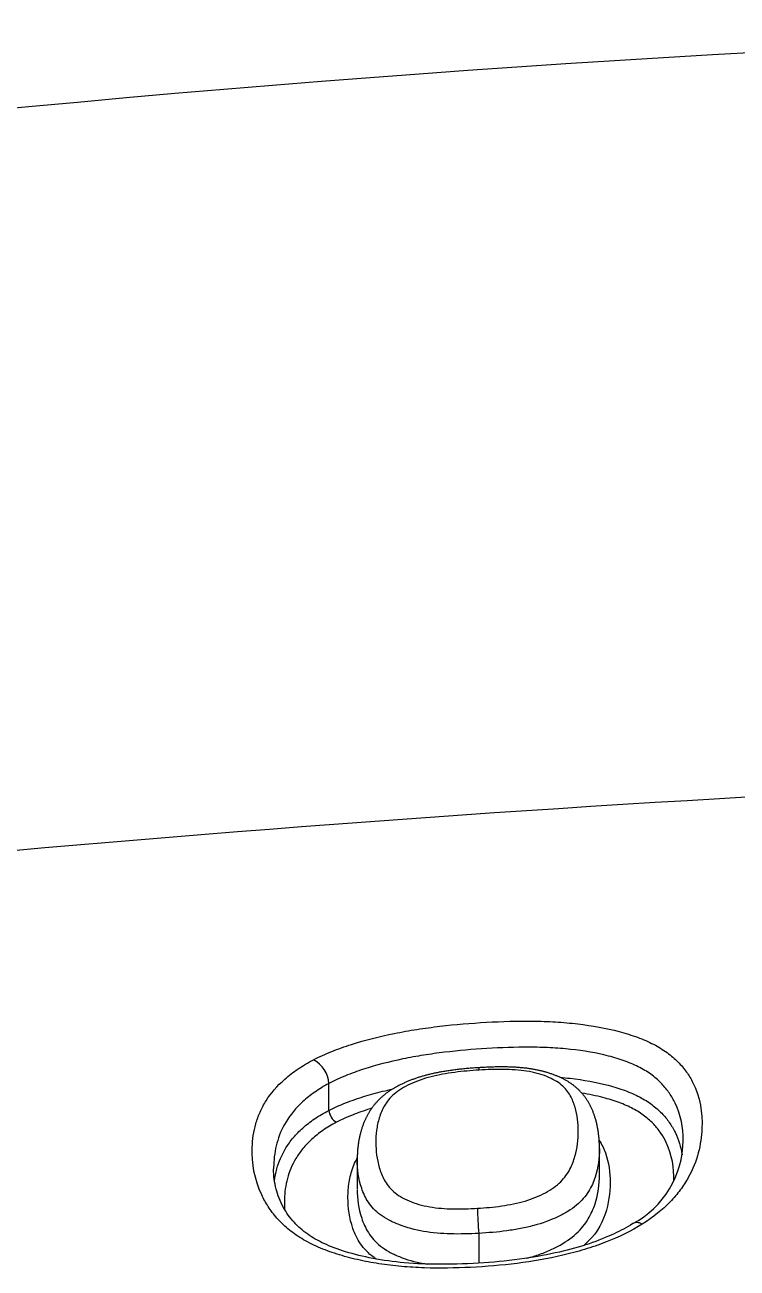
# Model space of a CAD drawing. Header units: millimetres. Extents: x 863 to 5283, y 810 to 2397.
# Drawn here: x 1634.94 to 1635.296, y 1449.046 to 1449.667 of the extents above; entities that cross this region are included whole.
import ezdxf

# ---------------------------------------------------------------- set-up
doc = ezdxf.new("R2010")
doc.units = ezdxf.units.MM
doc.layers.add('Wbudowane', color=175, linetype='Continuous')

# ---------------------------------------------------------------- blocks, each defined once
blk = doc.blocks.new('Z$W@#21058')
for p, q in [((18.90739, 143.2743), (18.90739, 143.27428)), ((18.90739, 143.26083), (18.90739, 143.27428)), ((18.90739, 143.26082), (18.90739, 143.26083)), ((19.04277, 143.22894), (19.04277, 143.24178)), ((18.92158, 143.23624), (18.92158, 143.22156)), ((18.98236, 143.19928), (18.98236, 143.1844))]:
    blk.add_line(p, q)
for centre, radius, start, end in [((19.62335, 134.6477), 9.15614, 88.519276, 108.162448), ((19.78609, 131.71162), 11.725, 89.638845, 99.720501), ((18.8926, 143.27316), 0.01484, 4.40653, 61.23445), ((18.91489, 143.26147), 0.00753, 184.93582, 240.76377), ((19.03721, 143.2461), 0.04747, 297.99423, 359.57629), ((19.25837, 143.22027), 0.2768, 181.74612, 184.34819)]:
    blk.add_arc(centre, radius, start, end)
for points, knots in [([(18.89974, 143.28617), (18.9026, 143.28762), (18.90562, 143.28898), (18.91196, 143.29153), (18.91528, 143.29272), (18.92548, 143.29599), (18.93265, 143.2978), (18.94386, 143.30005), (18.94767, 143.30073), (18.95528, 143.30192), (18.95911, 143.30244), (18.97064, 143.3038), (18.97839, 143.30445), (18.994, 143.30533), (19.00175, 143.30555), (19.01321, 143.30541), (19.01701, 143.30528), (19.02453, 143.30483), (19.02829, 143.3045), (19.03926, 143.30321), (19.04617, 143.30195), (19.05586, 143.29938), (19.05893, 143.29842), (19.06467, 143.2963), (19.06735, 143.29513), (19.07229, 143.29258), (19.07457, 143.29118), (19.07865, 143.28821), (19.08045, 143.28666), (19.08366, 143.28342), (19.08506, 143.28174), (19.08753, 143.27827), (19.0886, 143.27647), (19.09316, 143.26741), (19.0944, 143.25977), (19.09386, 143.24778), (19.09329, 143.24367), (19.09111, 143.23546), (19.08951, 143.23134), (19.08605, 143.22516), (19.08472, 143.22308), (19.08166, 143.21899), (19.07996, 143.21699), (19.07426, 143.21112), (19.06969, 143.2074), (19.06421, 143.20393)], [0, 0, 0, 0, 0.03125, 0.03125, 0.0625, 0.0625, 0.125, 0.125, 0.15625, 0.15625, 0.1875, 0.1875, 0.25, 0.25, 0.3125, 0.3125, 0.34375, 0.34375, 0.375, 0.375, 0.4375, 0.4375, 0.46875, 0.46875, 0.5, 0.5, 0.53125, 0.53125, 0.5625, 0.5625, 0.59375, 0.59375, 0.625, 0.625, 0.75, 0.75, 0.8125, 0.8125, 0.875, 0.875, 0.90625, 0.90625, 0.9375, 0.9375, 1, 1, 1, 1]), ([(19.08468, 143.24582), (19.08468, 143.25228), (19.0835, 143.2585), (19.07983, 143.26611), (19.07889, 143.26777), (19.07669, 143.27098), (19.07544, 143.27254), (19.07258, 143.27555), (19.07098, 143.27699), (19.06731, 143.27974), (19.06525, 143.28104), (19.06076, 143.28339), (19.05831, 143.28445), (19.05305, 143.28637), (19.05023, 143.28723), (19.04135, 143.28952), (19.03501, 143.29062), (19.02494, 143.2917), (19.02151, 143.29196), (19.01463, 143.29231), (19.01116, 143.29239), (19.00068, 143.29244), (18.99359, 143.2922), (18.97935, 143.29134), (18.97227, 143.29072), (18.96174, 143.28944), (18.95825, 143.28896), (18.95129, 143.28785), (18.94782, 143.28723), (18.93755, 143.28513), (18.93098, 143.28346), (18.92164, 143.28042), (18.9186, 143.27931), (18.91278, 143.27693), (18.91001, 143.27566), (18.90739, 143.2743)], [0, 0, 0, 0, 0.150585, 0.150585, 0.193055, 0.193055, 0.235526, 0.235526, 0.277997, 0.277997, 0.320468, 0.320468, 0.362938, 0.362938, 0.405409, 0.405409, 0.490351, 0.490351, 0.532822, 0.532822, 0.575292, 0.575292, 0.660234, 0.660234, 0.745175, 0.745175, 0.787646, 0.787646, 0.830117, 0.830117, 0.915058, 0.915058, 0.957529, 0.957529, 1, 1, 1, 1]), ([(19.06421, 143.20393), (19.05868, 143.20047), (19.05253, 143.19745), (19.04244, 143.19353), (19.03891, 143.19232), (19.03173, 143.19015), (19.02808, 143.18918), (19.01697, 143.18659), (19.00935, 143.18528), (18.99378, 143.1833), (18.98603, 143.18266), (18.97056, 143.1819), (18.96285, 143.18178), (18.95134, 143.18217), (18.94751, 143.1824), (18.93987, 143.18308), (18.93612, 143.18353), (18.92878, 143.18466), (18.9252, 143.18534), (18.9182, 143.18694), (18.91477, 143.18786), (18.90819, 143.18995), (18.90505, 143.19112), (18.89913, 143.19369), (18.89633, 143.19512), (18.89123, 143.1982), (18.88893, 143.19986), (18.88482, 143.2033), (18.88301, 143.20509), (18.87976, 143.2088), (18.87832, 143.21072), (18.87582, 143.21459), (18.87475, 143.21654), (18.87012, 143.22633), (18.86872, 143.23428), (18.86917, 143.24626), (18.86973, 143.25021), (18.87141, 143.25608), (18.87211, 143.25804), (18.87382, 143.26188), (18.87483, 143.26378), (18.87837, 143.26938), (18.88142, 143.273), (18.88737, 143.27823), (18.88956, 143.27992), (18.89434, 143.28315), (18.89693, 143.28469), (18.89974, 143.28617)], [0, 0, 0, 0, 0.0625, 0.0625, 0.09375, 0.09375, 0.125, 0.125, 0.1875, 0.1875, 0.25, 0.25, 0.3125, 0.3125, 0.34375, 0.34375, 0.375, 0.375, 0.40625, 0.40625, 0.4375, 0.4375, 0.46875, 0.46875, 0.5, 0.5, 0.53125, 0.53125, 0.5625, 0.5625, 0.59375, 0.59375, 0.625, 0.625, 0.75, 0.75, 0.8125, 0.8125, 0.84375, 0.84375, 0.875, 0.875, 0.9375, 0.9375, 0.96875, 0.96875, 1, 1, 1, 1]), ([(18.98263, 143.28217), (18.98263, 143.28217), (18.98217, 143.28215), (18.98113, 143.28208), (18.97966, 143.28198), (18.97818, 143.28186), (18.97676, 143.28175), (18.9754, 143.28162), (18.97408, 143.28149), (18.9728, 143.28136), (18.97156, 143.28122), (18.97035, 143.28107), (18.96916, 143.28092), (18.968, 143.28076), (18.96686, 143.28059), (18.96575, 143.28042), (18.96467, 143.28025), (18.96362, 143.28006), (18.96259, 143.27987), (18.96158, 143.27968), (18.96058, 143.27947), (18.95961, 143.27926), (18.95866, 143.27905), (18.95773, 143.27883), (18.95683, 143.2786), (18.95594, 143.27837), (18.95506, 143.27813), (18.95419, 143.27788), (18.95333, 143.27762), (18.95246, 143.27735), (18.95161, 143.27707), (18.95076, 143.27678), (18.94993, 143.27649), (18.9491, 143.27618), (18.94827, 143.27587), (18.94744, 143.27554), (18.94662, 143.2752), (18.94581, 143.27486), (18.94502, 143.27451), (18.94423, 143.27414), (18.94346, 143.27377), (18.9427, 143.27339), (18.94197, 143.27301), (18.94125, 143.27263), (18.94054, 143.27223), (18.93983, 143.27182), (18.93912, 143.27139), (18.93843, 143.27096), (18.93775, 143.27051), (18.93708, 143.27005), (18.93643, 143.26959), (18.9358, 143.26911), (18.93524, 143.26867), (18.93476, 143.26828), (18.9343, 143.26789), (18.93381, 143.26746), (18.93328, 143.26698), (18.93277, 143.26649), (18.93227, 143.26599), (18.93178, 143.26549), (18.9313, 143.26498), (18.93084, 143.26445), (18.93039, 143.26393), (18.92996, 143.26339), (18.92953, 143.26284), (18.92911, 143.26228), (18.9287, 143.2617), (18.9283, 143.26112), (18.92792, 143.26052), (18.92754, 143.25992), (18.92718, 143.25931), (18.92683, 143.2587), (18.92649, 143.25807), (18.92619, 143.25749), (18.92593, 143.25696), (18.92567, 143.25641), (18.92538, 143.25577), (18.92506, 143.25504), (18.92476, 143.2543), (18.92448, 143.25355), (18.9242, 143.2528), (18.92394, 143.25203), (18.9237, 143.25126), (18.92346, 143.25048), (18.92324, 143.24968), (18.92303, 143.24888), (18.92284, 143.24806), (18.92266, 143.24723), (18.9225, 143.24643), (18.92235, 143.24564), (18.92222, 143.24484), (18.92209, 143.24399), (18.92197, 143.24309), (18.92187, 143.24218), (18.92178, 143.24125), (18.92171, 143.24032), (18.92166, 143.23937), (18.92161, 143.2384), (18.92159, 143.23743), (18.92158, 143.23669), (18.92158, 143.23631), (18.92158, 143.23624)], [0, 0, 0, 0, 0.000078, 0.013454, 0.027676, 0.041254, 0.05428, 0.066843, 0.079012, 0.09084, 0.10237, 0.113638, 0.124673, 0.135501, 0.146171, 0.156572, 0.16669, 0.176645, 0.186443, 0.196089, 0.205587, 0.214944, 0.224166, 0.233273, 0.242032, 0.250786, 0.259545, 0.268311, 0.277088, 0.285878, 0.294684, 0.30351, 0.312355, 0.320968, 0.330018, 0.339044, 0.34805, 0.357039, 0.366014, 0.374981, 0.383941, 0.392898, 0.401871, 0.410213, 0.419064, 0.42797, 0.436918, 0.445897, 0.454889, 0.463874, 0.472829, 0.481734, 0.490564, 0.496803, 0.502939, 0.511222, 0.519519, 0.527838, 0.536186, 0.544566, 0.552984, 0.561445, 0.569955, 0.578522, 0.58716, 0.596108, 0.605072, 0.614122, 0.623263, 0.632501, 0.641844, 0.651299, 0.660874, 0.670576, 0.67795, 0.685199, 0.696303, 0.707489, 0.718792, 0.730221, 0.741787, 0.7535, 0.765369, 0.777408, 0.789629, 0.802046, 0.814675, 0.82753, 0.840631, 0.852272, 0.864005, 0.877851, 0.891858, 0.906064, 0.920489, 0.935156, 0.950088, 0.965314, 0.980864, 0.996771, 1, 1, 1, 1]), ([(18.98257, 143.28096), (18.97847, 143.28071), (18.97438, 143.28036), (18.96629, 143.27932), (18.96225, 143.27861), (18.95472, 143.27666), (18.95114, 143.2754), (18.94646, 143.27322), (18.945, 143.27244), (18.94231, 143.27077), (18.94109, 143.26988), (18.93794, 143.26713), (18.9364, 143.26516), (18.93405, 143.26115), (18.93322, 143.25911), (18.93194, 143.255), (18.93151, 143.25293), (18.93097, 143.2488), (18.93086, 143.24674), (18.93088, 143.24053), (18.93135, 143.23637), (18.93321, 143.23012), (18.93401, 143.22803), (18.93569, 143.22499), (18.93633, 143.22399), (18.93784, 143.22205), (18.93872, 143.2211), (18.94179, 143.21838), (18.9444, 143.21683), (18.95061, 143.21422), (18.95406, 143.21322), (18.96166, 143.21188), (18.96561, 143.2116), (18.97358, 143.21145), (18.97762, 143.21158), (18.98169, 143.21183)], [0, 0, 0, 0, 0.0625, 0.0625, 0.125, 0.125, 0.1875, 0.1875, 0.21875, 0.21875, 0.25, 0.25, 0.3125, 0.3125, 0.375, 0.375, 0.4375, 0.4375, 0.5, 0.5, 0.625, 0.625, 0.6875, 0.6875, 0.71875, 0.71875, 0.75, 0.75, 0.8125, 0.8125, 0.875, 0.875, 0.9375, 0.9375, 1, 1, 1, 1]), ([(18.98169, 143.21183), (18.98577, 143.21208), (18.98983, 143.21244), (18.99785, 143.21358), (19.00184, 143.21437), (19.00738, 143.21603), (19.00918, 143.21666), (19.01261, 143.21806), (19.01582, 143.21957), (19.01862, 143.2213), (19.0212, 143.22315), (19.02237, 143.22413), (19.02539, 143.22714), (19.02684, 143.22925), (19.02909, 143.23354), (19.02987, 143.23567), (19.03169, 143.24202), (19.03214, 143.24621), (19.03214, 143.25449), (19.03169, 143.25854), (19.02995, 143.26439), (19.02922, 143.26631), (19.02763, 143.26912), (19.02702, 143.27004), (19.02558, 143.27183), (19.02476, 143.27269), (19.02284, 143.27432), (19.02172, 143.2751), (19.01923, 143.27652), (19.01787, 143.27717), (19.01492, 143.27834), (19.01332, 143.27886), (19.00994, 143.27976), (19.00818, 143.28014), (19.0045, 143.28072), (19.00257, 143.28093), (18.99864, 143.28121), (18.99665, 143.28128), (18.99067, 143.28135), (18.98663, 143.28121), (18.98257, 143.28096)], [0, 0, 0, 0, 0.0625, 0.0625, 0.125, 0.125, 0.15625, 0.15625, 0.1875, 0.21875, 0.21875, 0.25, 0.25, 0.3125, 0.3125, 0.375, 0.375, 0.5, 0.5, 0.625, 0.625, 0.6875, 0.6875, 0.71875, 0.71875, 0.75, 0.75, 0.78125, 0.78125, 0.8125, 0.8125, 0.84375, 0.84375, 0.875, 0.875, 0.90625, 0.90625, 0.9375, 0.9375, 1, 1, 1, 1]), ([(18.98257, 143.28096), (18.98257, 143.28161), (18.98258, 143.28201), (18.98262, 143.28216), (18.98262, 143.28217), (18.98263, 143.28217)], [0, 0, 0, 0, 0.821235, 0.821235, 1, 1, 1, 1]), ([(19.04276, 143.24178), (19.04276, 143.24192), (19.04277, 143.24237), (19.04275, 143.24322), (19.04272, 143.24426), (19.04267, 143.24531), (19.0426, 143.24633), (19.04252, 143.24733), (19.04242, 143.24832), (19.0423, 143.24928), (19.04217, 143.25023), (19.04202, 143.25116), (19.04186, 143.25208), (19.04168, 143.25299), (19.04148, 143.25388), (19.04127, 143.25476), (19.04104, 143.25564), (19.04079, 143.2565), (19.04055, 143.25731), (19.04031, 143.25804), (19.04007, 143.25874), (19.03981, 143.25944), (19.03954, 143.26015), (19.03925, 143.26085), (19.03895, 143.26155), (19.03865, 143.2622), (19.03836, 143.2628), (19.03807, 143.26338), (19.03776, 143.26396), (19.03742, 143.26457), (19.03706, 143.26518), (19.03669, 143.26578), (19.03631, 143.26637), (19.03591, 143.26694), (19.0355, 143.26751), (19.03509, 143.26806), (19.03465, 143.2686), (19.03421, 143.26913), (19.03376, 143.26965), (19.0333, 143.27015), (19.03283, 143.27064), (19.03234, 143.27112), (19.03184, 143.27159), (19.03133, 143.27205), (19.03081, 143.2725), (19.03027, 143.27294), (19.02972, 143.27337), (19.02915, 143.27379), (19.02858, 143.2742), (19.02798, 143.2746), (19.02736, 143.275), (19.02672, 143.27539), (19.02606, 143.27578), (19.02539, 143.27615), (19.0247, 143.27652), (19.02399, 143.27687), (19.02328, 143.27721), (19.02255, 143.27755), (19.02182, 143.27786), (19.02107, 143.27817), (19.02031, 143.27847), (19.01954, 143.27876), (19.01876, 143.27904), (19.01797, 143.27931), (19.01718, 143.27956), (19.01638, 143.2798), (19.01558, 143.28003), (19.01477, 143.28025), (19.01396, 143.28046), (19.01316, 143.28065), (19.01235, 143.28084), (19.01153, 143.28101), (19.0107, 143.28118), (19.00986, 143.28133), (19.00901, 143.28147), (19.00816, 143.28161), (19.0073, 143.28173), (19.00643, 143.28185), (19.00555, 143.28196), (19.00466, 143.28205), (19.00376, 143.28214), (19.00283, 143.28222), (19.00187, 143.28229), (19.0009, 143.28235), (18.99991, 143.28241), (18.9989, 143.28245), (18.99787, 143.28249), (18.99682, 143.28252), (18.99574, 143.28254), (18.99464, 143.28255), (18.99351, 143.28255), (18.99236, 143.28254), (18.99118, 143.28253), (18.98998, 143.2825), (18.98875, 143.28247), (18.98749, 143.28242), (18.9862, 143.28237), (18.98487, 143.2823), (18.98365, 143.28224), (18.98295, 143.28219), (18.98263, 143.28217)], [0, 0, 0, 0, 0.006102, 0.022907, 0.039955, 0.056595, 0.072854, 0.088758, 0.104333, 0.119602, 0.134587, 0.149305, 0.163776, 0.178009, 0.192181, 0.206178, 0.220026, 0.233736, 0.247321, 0.258473, 0.269195, 0.28061, 0.291828, 0.302854, 0.313704, 0.324392, 0.333481, 0.342182, 0.351313, 0.361089, 0.370707, 0.380172, 0.389496, 0.398687, 0.407757, 0.416715, 0.425564, 0.434416, 0.442981, 0.45148, 0.459923, 0.468318, 0.476674, 0.484996, 0.493293, 0.501571, 0.509837, 0.518095, 0.526345, 0.534532, 0.543137, 0.551819, 0.560567, 0.569367, 0.578206, 0.58707, 0.595947, 0.604822, 0.613687, 0.622352, 0.631303, 0.640228, 0.649117, 0.657962, 0.666754, 0.675489, 0.68416, 0.692763, 0.701294, 0.709758, 0.717986, 0.72644, 0.734891, 0.743344, 0.7518, 0.760265, 0.768742, 0.777236, 0.785752, 0.794281, 0.802916, 0.811876, 0.820955, 0.830165, 0.839516, 0.849018, 0.858681, 0.868517, 0.87854, 0.888768, 0.899335, 0.910022, 0.920911, 0.932022, 0.943377, 0.955005, 0.966938, 0.979212, 0.991875, 1, 1, 1, 1]), ([(18.90739, 143.27428), (18.90483, 143.2729), (18.90247, 143.27145), (18.89814, 143.26842), (18.89615, 143.26684), (18.8908, 143.26196), (18.88808, 143.25859), (18.88387, 143.25166), (18.88238, 143.24807), (18.88041, 143.24084), (18.87991, 143.2372), (18.87976, 143.23289), (18.87975, 143.23226), (18.87974, 143.23163)], [0, 0, 0, 0, 0.11983, 0.11983, 0.23966, 0.23966, 0.47932, 0.47932, 0.71898, 0.71898, 0.95864, 0.95864, 1, 1, 1, 1]), ([(19.02295, 143.27737), (19.02468, 143.27722), (19.0264, 143.27705), (19.03484, 143.27608), (19.04119, 143.27493), (19.05007, 143.27258), (19.05291, 143.2717), (19.05818, 143.26975), (19.06063, 143.26868), (19.06512, 143.26634), (19.06715, 143.26506), (19.07086, 143.26231), (19.07248, 143.26088), (19.07535, 143.25789), (19.07661, 143.25635), (19.07881, 143.25317), (19.07977, 143.25153), (19.08239, 143.24619), (19.08353, 143.24242), (19.08413, 143.23856)], [0, 0, 0, 0, 0.047379, 0.047379, 0.233983, 0.233983, 0.327285, 0.327285, 0.420587, 0.420587, 0.513889, 0.513889, 0.607191, 0.607191, 0.700493, 0.700493, 0.793795, 0.793795, 1, 1, 1, 1]), ([(18.90739, 143.26082), (18.91002, 143.26214), (18.9128, 143.26337), (18.91857, 143.26565), (18.92457, 143.26776), (18.93098, 143.26955), (18.93597, 143.27078), (18.93768, 143.27118), (18.93941, 143.27156)], [0, 0, 0, 0, 0.2849208, 0.2849208, 0.5698417, 0.8547625, 0.8547625, 1, 1, 1, 1]), ([(19.07995, 143.22536), (19.08016, 143.23207), (19.07913, 143.23854), (19.07541, 143.24631), (19.07452, 143.24789), (19.07245, 143.25094), (19.07128, 143.25242), (19.06859, 143.25529), (19.06707, 143.25667), (19.06359, 143.25931), (19.06166, 143.26054), (19.0574, 143.26278), (19.05508, 143.2638), (19.05006, 143.26566), (19.04735, 143.2665), (19.04115, 143.26811), (19.03761, 143.26885), (19.03393, 143.26946)], [0, 0, 0, 0, 0.3503912, 0.3503912, 0.4406171, 0.4406171, 0.530843, 0.530843, 0.6210689, 0.6210689, 0.7112948, 0.7112948, 0.8015207, 0.8015207, 0.8917466, 0.8917466, 1, 1, 1, 1]), ([(18.9288, 143.26184), (18.92847, 143.26174), (18.92515, 143.26071), (18.92195, 143.25958), (18.9164, 143.25737), (18.91372, 143.25617), (18.91121, 143.2549)], [0, 0, 0, 0, 0.052194, 0.526097, 0.526097, 1, 1, 1, 1]), ([(18.88017, 143.22558), (18.88044, 143.22758), (18.88083, 143.22957), (18.88234, 143.23508), (18.88379, 143.23858), (18.88697, 143.24376), (18.8882, 143.24548), (18.891, 143.2488), (18.89257, 143.25042), (18.89611, 143.25357), (18.89807, 143.2551), (18.90243, 143.25807), (18.90482, 143.25949), (18.90739, 143.26083)], [0, 0, 0, 0, 0.156201, 0.156201, 0.437467, 0.437467, 0.578101, 0.578101, 0.718734, 0.718734, 0.859367, 0.859367, 1, 1, 1, 1]), ([(18.91121, 143.2549), (18.90876, 143.25361), (18.90649, 143.25223), (18.90236, 143.24937), (18.9005, 143.2479), (18.89716, 143.24486), (18.89568, 143.2433), (18.89304, 143.24009), (18.89189, 143.23844), (18.88891, 143.23347), (18.88755, 143.23012), (18.88573, 143.22333), (18.88527, 143.21988), (18.88509, 143.2147), (18.88512, 143.21299), (18.88524, 143.21129)], [0, 0, 0, 0, 0.111354, 0.111354, 0.222708, 0.222708, 0.334062, 0.334062, 0.445416, 0.445416, 0.668124, 0.668124, 0.890832, 0.890832, 1, 1, 1, 1]), ([(19.04264, 143.24579), (19.04398, 143.24378), (19.04496, 143.24168), (19.04743, 143.23472), (19.04808, 143.22974), (19.04807, 143.21949), (19.0474, 143.2142), (19.04376, 143.20356), (19.04073, 143.19814), (19.03496, 143.19328), (19.03493, 143.19326), (19.03491, 143.19324)], [0, 0, 0, 0, 0.1285617, 0.1285617, 0.4186693, 0.4186693, 0.7087769, 0.7087769, 0.9988846, 0.9988846, 1, 1, 1, 1]), ([(18.93096, 143.18647), (18.93062, 143.1867), (18.93029, 143.18693), (18.92854, 143.18822), (18.92725, 143.18935), (18.92501, 143.19168), (18.92404, 143.19288), (18.92153, 143.19656), (18.92034, 143.19913), (18.91763, 143.20687), (18.91695, 143.21204), (18.91694, 143.21975), (18.9171, 143.22231), (18.9179, 143.22743), (18.91855, 143.22998), (18.91996, 143.23375), (18.9205, 143.235), (18.92129, 143.23651), (18.92144, 143.23678), (18.92159, 143.23704)], [0, 0, 0, 0, 0.016753, 0.016753, 0.091163, 0.091163, 0.165572, 0.165572, 0.314391, 0.314391, 0.612029, 0.612029, 0.760848, 0.760848, 0.909667, 0.909667, 0.984077, 0.984077, 1, 1, 1, 1]), ([(19.04277, 143.24178), (19.04277, 143.23704), (19.04219, 143.23225), (19.04021, 143.22622), (19.03975, 143.22501), (19.03866, 143.2226), (19.03802, 143.22139), (19.03578, 143.21781), (19.03385, 143.21552), (19.02998, 143.21232), (19.02852, 143.21128), (19.02538, 143.20934), (19.0237, 143.20843), (19.01833, 143.20586), (19.01425, 143.20436), (19.0078, 143.20262), (19.00559, 143.20212), (19.00106, 143.20125), (18.99873, 143.20088), (18.99177, 143.19994), (18.98708, 143.19955), (18.98236, 143.19928)], [0, 0, 0, 0, 0.249628, 0.249628, 0.312159, 0.312159, 0.37469, 0.37469, 0.499752, 0.499752, 0.562283, 0.562283, 0.624814, 0.624814, 0.749876, 0.749876, 0.812407, 0.812407, 0.874938, 0.874938, 1, 1, 1, 1]), ([(19.05952, 143.20419), (19.05626, 143.20217), (19.05008, 143.19886), (19.03733, 143.19373), (19.02235, 143.18962), (19.00447, 143.18631), (18.98457, 143.18433), (18.96432, 143.18355), (18.94561, 143.18429), (18.9295, 143.18647), (18.91589, 143.18978), (18.90477, 143.19399), (18.89608, 143.19894), (18.88929, 143.20513), (18.88404, 143.21256), (18.88048, 143.22206), (18.87976, 143.22783), (18.87974, 143.23163)], [0, 0, 0, 0, 0.049076, 0.106245, 0.168114, 0.237227, 0.315976, 0.398876, 0.470258, 0.534607, 0.594872, 0.649427, 0.700017, 0.757474, 0.828075, 0.909116, 1, 1, 1, 1]), ([(18.98236, 143.19928), (18.97765, 143.19901), (18.97297, 143.19889), (18.96375, 143.19915), (18.9592, 143.19953), (18.95039, 143.20105), (18.94637, 143.20215), (18.94086, 143.20425), (18.93913, 143.20503), (18.93596, 143.20669), (18.93451, 143.20758), (18.93191, 143.2095), (18.93076, 143.21053), (18.92875, 143.21265), (18.9279, 143.21375), (18.92566, 143.21711), (18.92461, 143.21947), (18.9222, 143.22659), (18.92159, 143.23135), (18.92158, 143.23615), (18.92158, 143.23619), (18.92158, 143.23624)], [0, 0, 0, 0, 0.124693, 0.124693, 0.249386, 0.249386, 0.374079, 0.374079, 0.436426, 0.436426, 0.498772, 0.498772, 0.561119, 0.561119, 0.623465, 0.623465, 0.748158, 0.748158, 0.997545, 0.997545, 1, 1, 1, 1]), ([(19.00648, 143.18688), (19.00762, 143.18718), (19.00875, 143.18749), (19.01199, 143.1885), (19.01406, 143.18924), (19.01805, 143.19089), (19.01997, 143.19179), (19.02534, 143.19465), (19.02847, 143.19678), (19.0337, 143.20151), (19.03563, 143.20397), (19.0379, 143.20774), (19.03854, 143.20901), (19.03966, 143.21154), (19.04013, 143.2128), (19.04214, 143.21901), (19.04274, 143.22392), (19.04277, 143.22868)], [0, 0, 0, 0, 0.0414683, 0.0414683, 0.1216886, 0.1216886, 0.201909, 0.201909, 0.3623497, 0.3623497, 0.5227903, 0.5227903, 0.6030107, 0.6030107, 0.683231, 0.683231, 1, 1, 1, 1]), ([(18.92158, 143.22131), (18.9216, 143.21652), (18.92222, 143.2117), (18.92461, 143.20444), (18.92566, 143.202), (18.92789, 143.19848), (18.92874, 143.19733), (18.93074, 143.19508), (18.93189, 143.19398), (18.93449, 143.19193), (18.93593, 143.19098), (18.93909, 143.18921), (18.94082, 143.18839), (18.94633, 143.18616), (18.95036, 143.18502), (18.95543, 143.18413), (18.95609, 143.18402), (18.95676, 143.18392)], [0, 0, 0, 0, 0.322995, 0.322995, 0.486126, 0.486126, 0.567691, 0.567691, 0.649256, 0.649256, 0.730821, 0.730821, 0.812386, 0.812386, 0.975516, 0.975516, 1, 1, 1, 1]), ([(19.06421, 143.20393), (19.06323, 143.20443), (19.06227, 143.20469), (19.06071, 143.20469), (19.06006, 143.20452), (19.05952, 143.20419)], [0, 0, 0, 0, 0.548689, 0.548689, 1, 1, 1, 1])]:
    blk.add_open_spline(points, degree=3, knots=knots)

msp = doc.modelspace()

# ---------------------------------------------------------------- block references
at = {"layer": 'Wbudowane'}
msp.add_blockref('Z$W@#21058', (1616.18478, 1305.86366), dxfattribs=at)

doc.saveas('drawing.dxf')
